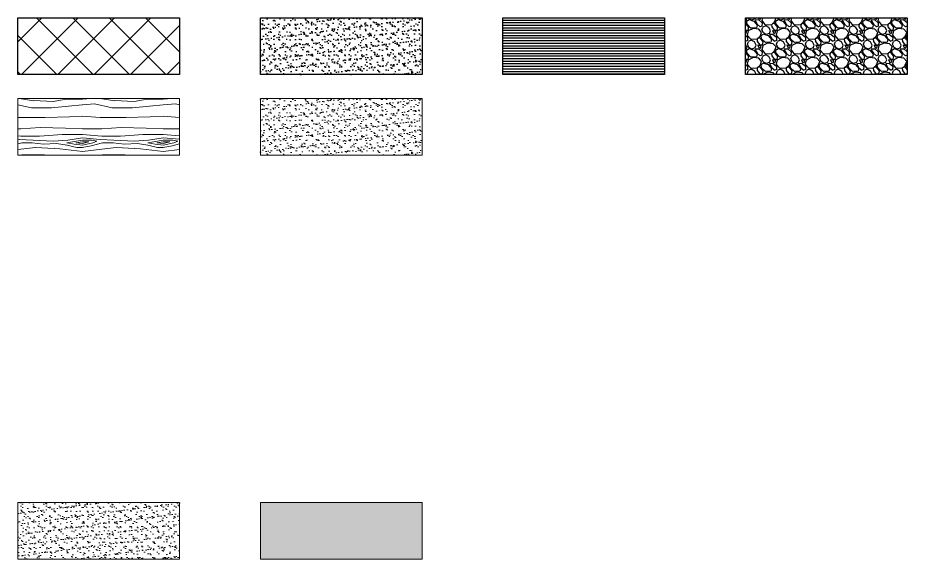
# Paper-space layout 'Référence' of a CAD drawing. Header units: millimetres. Extents: x -242 to 862, y -78 to 1542.
# Drawn here: x 312 to 862, y 779 to 1114 of the extents above; entities that cross this region are included whole.
import ezdxf

# ---------------------------------------------------------------- set-up
doc = ezdxf.new("R2010")
doc.units = ezdxf.units.MM
doc.layers.get('0').update_dxf_attribs({"lineweight": 13})
for name, color, linetype, lineweight in [('1 - BETON', 251, 'Continuous', 25), ('1 - Bois', 44, 'Continuous', 13), ('1 - Joint', 7, 'Continuous', 13)]:
    doc.layers.add(name, color=color, linetype=linetype, lineweight=lineweight)
pattern_1 = [(37.5, (-1448.3234, -1272.9257), (-0.160003, 4.8941324), [0, -3.8608, 0, -4.318, 0, -4.1275]), (7.5, (-1448.3234, -1272.926), (4.495233, 7.168251), [0, -2.0828, 0, -3.4798, 0, -1.3335]), (327.5, (-1451.4476, -1272.9257), (7.909924, 0.014372), [0, -1.27, 0, -4.572, 0, -5.969]), (317.5, (-1451.4476, -1272.926), (7.635565, 2.229293), [0, -0.635, 0, -2.9972, 0, -3.429])]

# ---------------------------------------------------------------- blocks, each defined once
blk = doc.blocks.new('Référence Calque - Cote - Hachure')
at = {"layer": '1 - BETON'}
h = blk.add_hatch(dxfattribs=at)
h.set_pattern_fill('ANSI37', color=256, scale=5, style=0)
h.set_pattern_definition([(45, (-1448.323, -1222.926), (-11.22532, 11.22532), []), (135, (-1448.323, -1222.926), (-11.22532, -11.22532), [])])
h.paths.add_polyline_path([(650, -285.06), (550, -285.06), (550, -250), (650, -250)])
h = blk.add_hatch(dxfattribs=at)
h.set_pattern_fill('AR-SAND', color=256, scale=0.1, style=0)
h.set_pattern_definition([(37.5, (-1448.3234, -1222.9257), (-0.160003, 4.8941324), [0, -3.8608, 0, -4.318, 0, -4.1275]), (7.5, (-1448.3234, -1222.926), (4.495233, 7.168251), [0, -2.0828, 0, -3.4798, 0, -1.3335]), (327.5, (-1451.4476, -1222.9257), (7.909924, 0.014372), [0, -1.27, 0, -4.572, 0, -5.969]), (317.5, (-1451.4476, -1222.926), (7.635565, 2.229293), [0, -0.635, 0, -2.9972, 0, -3.429])])
h.paths.add_polyline_path([(800, -285.06), (700, -285.06), (700, -250), (800, -250)])
h = blk.add_hatch(dxfattribs=at)
h.set_pattern_fill('ANSI31', color=256, scale=0.5, angle=135, style=0)
h.set_pattern_definition([(180, (-1448.3234, -1122.9257), (-3e-16, -1.5875), [])])
h.paths.add_polyline_path([(950, -285.06), (850, -285.06), (850, -250), (950, -250)])
h = blk.add_hatch(dxfattribs=at)
h.set_pattern_fill('GRAVEL', color=256, scale=0.5, angle=135, style=0)
h.set_pattern_definition([(3.01279, (22.8828, -1213.5414), (152.66435406, 8.9802561), [1.70861, -169.15242]), (319.96974, (24.5891, -1213.45156), (-116.74333004, 98.78281678), [2.93202, -290.27024]), (267.51045, (26.83414, -1215.3374), (8.98025605, 188.58537855), [2.06741, -204.67361]), (42.27369, (32.5815, -1216.59465), (-188.58537856, -170.62486628), [2.67002, -264.33219]), (67.833654, (34.55716, -1214.7986), (-62.86179284, -152.66435406), [2.61817, -259.19904]), (132.27369, (35.545, -1212.3739), (170.62486628, -188.58537856), [2.67002, -264.33219]), (172.69424, (33.74894, -1210.39827), (206.54589079, -26.94076835), [3.53097, -349.56558]), (207.25533, (30.24664, -1209.94926), (-260.42742752, -134.7038418), [3.3336, -330.02628]), (256.429566, (27.28316, -1211.4759), (-44.9012806, -188.58537855), [2.679065, -265.22773]), (310.23636, (26.6545, -1214.0802), (-89.8025612, 107.7630735), [3.05857, -149.86968]), (357.397438, (28.6302, -1216.41504), (206.54589078, -8.98025611), [3.95539, -391.58386]), (273.814075, (23.7809, -1207.6144), (8.9802561, -116.7433296), [1.35002, -133.65283]), (306.469234, (23.87066, -1208.9614), (-98.78281736, 134.7038418), [2.56841, -254.273195]), (0, (25.397, -1211.027), (8.980256, 8.980256), [1.79605, -16.16447]), (338.19859, (24.9483, -1212.7331), (-62.8617928, 26.9407684), [0.96721, -95.75311]), (66.80141, (25.8463, -1213.0923), (-17.9605122, -35.9210245), [1.36783, -67.02376]), (165.96376, (26.3851, -1211.8351), (-44.9012806, 8.980256), [2.2216, -71.83149]), (296.56505, (24.23, -1211.2963), (-8.980256, 26.940768), [1.60644, -38.55449]), (151.38954, (31.05486, -1218.3009), (-116.74332957, 62.86179285), [2.25044, -222.79413]), (205.346176, (29.0792, -1217.2233), (134.7038418, 62.86179284), [1.88799, -186.91108]), (68.19859, (22.4338, -1213.0923), (-26.9407684, -62.8617928), [1.9344, -94.78592]), (118.61046, (23.15224, -1211.2963), (62.86179286, -116.74332957), [2.25044, -222.79413]), (114.44395, (36.6226, -1212.7331), (26.9407684, -62.8617928), [2.17018, -106.33867]), (69.77514, (35.7246, -1210.7575), (-53.88153665, -143.68409797), [1.81836, -180.01797]), (201.80141, (31.3243, -1204.0223), (-62.8617928, -26.9407684), [1.9344, -94.78592]), (152.354025, (29.5282, -1204.7407), (152.66435406, -80.82230508), [2.12891, -210.76188]), (204.44395, (35.7246, -1208.4226), (62.8617928, 26.9407684), [1.08509, -107.42376]), (236.30993, (31.863, -1204.561), (-26.9407684, -44.9012806), [0.64757, -64.10997]), (300.96376, (31.504, -1205.1), (-17.960512, 35.9210245), [2.61817, -49.74527]), (321.009006, (32.8509, -1207.345), (-98.78281734, 80.82230508), [2.426335, -240.20682]), (78.69007, (27.1934, -1211.027), (-8.980256, -26.940768), [1.83162, -43.95888]), (128.157227, (27.55256, -1209.23084), (-134.70384182, 170.6248663), [3.19778, -316.580045]), (195.9454, (25.5769, -1206.7164), (98.7828173, 26.9407684), [1.30754, -129.44696]), (225, (24.32, -1207.076), (-2e-15, -17.96051), [0.762, -11.938]), (255.25644, (32.7611, -1207.794), (26.94076837, 98.78281733), [1.76433, -174.6697]), (183.01279, (32.3121, -1209.5002), (-152.66435406, -8.9802561), [3.41721, -167.44381]), (135, (28.9, -1209.68), (-17.96051, 2e-15), [3.302, -9.398]), (100.304846, (26.5647, -1207.345), (-26.94076845, 152.66435404), [2.00805, -198.79658]), (29.0546, (26.2055, -1205.3693), (44.9012806, 26.9407684), [1.84915, -90.60825]), (342.645975, (27.82197, -1204.4713), (260.4274275, -80.8223051), [3.01073, -298.06232]), (310.42608, (30.69565, -1205.36933), (107.76307345, -125.7235857), [3.18515, -315.32923])])
h.paths.add_polyline_path([(1100, -285.06), (1000, -285.06), (1000, -250), (1100, -250)])
at = {"layer": '1 - Bois'}
h = blk.add_hatch(dxfattribs=at)
h.set_pattern_fill('355', color=256, scale=50, style=0, pattern_type=2)
h.set_pattern_definition([(349.6952, (-1432.8234, -1184.4257), (300.000048, -49.999744), [5.59015, -553.4268]), (0, (-1427.323, -1185.426), (50, 50), [5.5, -44.5]), (18.4349, (-1421.823, -1185.426), (100.00002, 49.99992), [4.7434, -153.3704]), (172.875, (-1417.3234, -1183.926), (350.000019, -49.999914), [4.03115, -399.08175]), (174.8056, (-1421.3234, -1183.4257), (500.0000335, -49.999761), [5.5227, -546.74535]), (194.0362, (-1426.823, -1182.926), (-150.00003, -49.9999), [6.1846, -199.9706]), (9.4623, (-1428.823, -1184.426), (250.00004, 49.999907), [3.0414, -301.09675]), (353.6598, (-1425.8234, -1183.9257), (-399.99997, 50.000079), [4.5277, -448.24155]), (185.7106, (-1421.3234, -1184.4257), (-449.999971, -50.000066), [5.02495, -497.46885]), (168.6901, (-1426.323, -1184.926), (200.000038, -49.99988), [2.5495, -252.40145]), (354.8056, (-1437.3234, -1184.9257), (-500.0000335, 49.999761), [5.5227, -546.74535]), (348.6901, (-1431.823, -1185.426), (-200.000038, 49.99988), [5.099, -249.85195]), (0, (-1426.823, -1186.426), (50, 50), [6, -44]), (20.556, (-1420.8234, -1186.426), (250.000092, 99.9998), [4.272, -422.9282]), (3.8141, (-1416.8234, -1184.9257), (699.999967, 50.000306), [7.51665, -744.14815]), (354.8056, (-1409.3234, -1184.4257), (-500.0000335, 49.999761), [5.5227, -546.74535]), (0, (-1403.823, -1184.926), (50, 50), [5.5, -44.5]), (5.1944, (-1448.3234, -1184.9257), (500.0000335, 49.999761), [5.5227, -546.74535]), (354.8056, (-1442.8234, -1184.4257), (-500.0000335, 49.999761), [5.5227, -546.74535]), (0, (-1448.323, -1183.926), (50, 50), [3, -47]), (5.1944, (-1445.3234, -1183.9257), (500.0000335, 49.999761), [5.5227, -546.74535]), (0, (-1439.823, -1183.426), (50, 50), [5, -45]), (10.3048, (-1434.8234, -1183.4257), (-300.000048, -49.999744), [5.59015, -553.4268]), (5.1944, (-1429.3234, -1182.4257), (500.0000335, 49.999761), [5.5227, -546.74535]), (354.8056, (-1423.8234, -1181.9257), (-500.0000335, 49.999761), [5.5227, -546.74535]), (354.8056, (-1418.3234, -1182.4257), (-500.0000335, 49.999761), [5.5227, -546.74535]), (351.8699, (-1412.8234, -1182.926), (-299.999989, 49.999968), [7.07105, -346.4823]), (0, (-1405.823, -1183.926), (50, 50), [7.5, -42.5]), (347.4712, (-1407.8234, -1213.9257), (250.000016, -49.99998), [4.60975, -456.36745]), (354.2894, (-1403.3234, -1214.9257), (-449.999971, 50.000066), [5.02495, -497.46885]), (8.1301, (-1407.8234, -1213.926), (299.999989, 49.999968), [3.53555, -350.01785]), (9.4623, (-1404.323, -1213.426), (250.00004, 49.999907), [6.08275, -298.05535]), (0, (-1448.323, -1212.426), (50, 50), [6, -44]), (350.5377, (-1442.323, -1212.426), (-250.00004, 49.999907), [3.0414, -301.09675]), (201.8014, (-1439.323, -1212.926), (150.000014, 49.999996), [2.6926, -266.56565]), (192.9946, (-1441.8234, -1213.9257), (450.0000384, 99.999879), [6.67085, -660.41235]), (352.875, (-1402.3234, -1213.926), (-350.000019, 49.999914), [4.03115, -399.08175]), (7.125, (-1402.3234, -1213.926), (350.000019, 49.999914), [4.03115, -399.08175]), (0, (-1448.323, -1213.426), (50, 50), [4, -46]), (194.0362, (-1444.323, -1213.426), (-150.00003, -49.9999), [4.1231, -202.0322]), (356.6335, (-1437.3234, -1211.9257), (-799.999966, 50.000548), [8.5147, -842.95465]), (357.7094, (-1428.8234, -1212.4257), (-1200.0000065, 49.9997877), [12.51, -1238.4896]), (3.1798, (-1416.3234, -1212.9257), (850.000025, 49.999552), [9.0139, -892.37395]), (9.4623, (-1407.323, -1212.426), (250.00004, 49.999907), [9.12415, -295.014]), (10.3048, (-1448.3234, -1216.9257), (-300.000048, -49.999744), [5.59015, -553.4268]), (15.9454, (-1442.8234, -1215.926), (-200.000006, -49.999994), [7.2801, -356.7254]), (0, (-1435.823, -1213.926), (50, 50), [6.5, -43.5]), (351.8699, (-1429.3234, -1213.926), (-299.999989, 49.999968), [7.07105, -346.4823]), (3.5763, (-1422.3234, -1214.9257), (750.0000327, 49.999536), [8.0156, -793.54535]), (351.2538, (-1414.3234, -1214.4257), (349.999967, -50.00021), [6.57645, -651.07085]), (345.9638, (-1407.823, -1215.426), (-150.00003, 49.9999), [6.1847, -199.9706]), (0, (-1401.823, -1216.926), (50, 50), [3.5, -46.5]), (174.8056, (-1437.3234, -1211.9257), (500.0000335, -49.999761), [11.04535, -541.2227]), (355.2364, (-1448.3234, -1208.9257), (-550.000047, 49.999577), [12.0416, -590.03815]), (0, (-1436.323, -1209.926), (50, 50), [11.5, -38.5]), (4.0856, (-1424.8234, -1209.9257), (650.0000075, 49.9998066), [14.03565, -687.74775]), (0, (-1410.823, -1208.926), (50, 50), [12.5, -37.5]), (7.125, (-1448.3234, -1219.426), (350.000019, 49.999914), [12.0934, -391.0195]), (6.3402, (-1436.3234, -1217.9257), (399.99997, 50.000079), [9.0554, -443.71385]), (357.5104, (-1427.3234, -1216.9257), (-1099.999974, 50.0008933), [11.51085, -1139.5756]), (353.4802, (-1415.8234, -1217.4257), (-1299.9999895, 149.9999763), [17.6139, -1743.7776]), (3.0128, (-1448.3234, -1186.9257), (900.0000006, 50.0002052), [9.51315, -941.80175]), (351.8699, (-1438.8234, -1186.426), (-299.999989, 49.999968), [10.6066, -342.9468]), (357.6141, (-1428.3234, -1187.9257), (-1150.0000262, 49.9991385), [12.0104, -1189.0308]), (10.6197, (-1416.3234, -1188.4257), (-549.9999202, -100.000404), [8.1394, -805.8016]), (0, (-1408.323, -1186.926), (50, 50), [10, -40]), (356.8202, (-1448.3234, -1180.9257), (-850.000025, 49.999552), [9.0139, -892.37395]), (6.009, (-1439.3234, -1181.4257), (-499.9999875, -49.999966), [9.5525, -945.69615]), (6.7098, (-1429.8234, -1180.4257), (-450.00005, -49.999694), [8.5586, -847.3035]), (354.2894, (-1421.3234, -1179.4257), (-449.999971, 50.000066), [10.0499, -492.4439]), (347.9052, (-1411.3234, -1180.4257), (-449.99993, 100.0003367), [7.1589, -708.73215]), (9.4623, (-1404.323, -1181.926), (250.00004, 49.999907), [6.08275, -298.05535]), (3.8141, (-1448.3234, -1190.4257), (699.999967, 50.000306), [7.51665, -744.14815]), (347.1957, (-1440.8234, -1189.9257), (-649.9998923, 150.0003694), [11.2805, -1116.7709]), (0, (-1429.823, -1192.426), (50, 50), [12.5, -37.5]), (5.4403, (-1417.3234, -1192.4257), (-550.0000156, -49.9996686), [10.5475, -1044.20365]), (6.7098, (-1406.8234, -1191.4257), (-450.00005, -49.999694), [8.5586, -847.3035]), (0, (-1448.323, -1177.426), (50, 50), [8.5, -41.5]), (8.1301, (-1439.8234, -1177.426), (299.999989, 49.999968), [14.14215, -339.41125]), (357.6141, (-1425.8234, -1175.4257), (-1150.0000262, 49.9991385), [12.0104, -1189.0308]), (354.4725, (-1413.8234, -1175.9257), (1050.000086, -99.999269), [15.5724, -1541.66875]), (6.8428, (-1448.3234, -1222.9257), (-849.9999683, -100.0003999), [12.5897, -1246.37815]), (0, (-1435.823, -1221.426), (50, 50), [14, -36]), (356.3478, (-1421.8234, -1221.4257), (-1550.0000471, 99.99936493), [23.5478, -2331.23455]), (0, (-1448.323, -1205.426), (50, 50), [12, -38]), (4.7636, (-1436.3234, -1205.4257), (550.000047, 49.999577), [12.0416, -590.03815]), (358.1524, (-1424.3234, -1204.4257), (-1500.0000232, 49.999717), [15.50805, -1535.2982]), (357.2737, (-1408.8234, -1204.9257), (-1000.0000147, 49.999801), [10.5119, -1040.6779]), (354.8056, (-1448.3234, -1197.4257), (-500.0000335, 49.999761), [11.04535, -541.2227]), (0, (-1437.323, -1198.426), (50, 50), [16, -34]), (1.9092, (-1421.3234, -1198.4257), (1449.9999516, 50.001212), [15.00835, -1485.82475]), (3.5763, (-1406.3234, -1197.9257), (750.0000327, 49.999536), [8.0156, -793.54535])])
h.paths.add_polyline_path([(650, -335.06), (550, -335.06), (550, -300), (650, -300)])
h = blk.add_hatch(dxfattribs=at)
h.set_pattern_fill('AR-SAND', color=256, scale=0.1, style=0)
h.set_pattern_definition(pattern_1)
h.paths.add_polyline_path([(800, -335.06), (700, -335.06), (700, -300), (800, -300)])
at = {"layer": '1 - Joint'}
h = blk.add_hatch(dxfattribs=at)
h.set_pattern_fill('AR-SAND', color=256, scale=0.1, style=0)
h.set_pattern_definition(pattern_1)
h.paths.add_polyline_path([(650, -585.06), (550, -585.06), (550, -550), (650, -550)])
blk.add_hatch(color=256, dxfattribs=at).paths.add_polyline_path([(800, -585.06), (700, -585.06), (700, -550), (800, -550)])
at = {"layer": '1 - BETON'}
for points in [[(650, -285.06), (550, -285.06), (550, -250), (650, -250)], [(800, -285.06), (700, -285.06), (700, -250), (800, -250)], [(950, -285.06), (850, -285.06), (850, -250), (950, -250)], [(1100, -285.06), (1000, -285.06), (1000, -250), (1100, -250)]]:
    blk.add_lwpolyline(points, close=True, dxfattribs=at)
at = {"layer": '1 - Bois'}
for points in [[(650, -335.06), (550, -335.06), (550, -300), (650, -300)], [(800, -335.06), (700, -335.06), (700, -300), (800, -300)]]:
    blk.add_lwpolyline(points, close=True, dxfattribs=at)
at = {"layer": '1 - Joint'}
for points in [[(650, -585.06), (550, -585.06), (550, -550), (650, -550)], [(800, -585.06), (700, -585.06), (700, -550), (800, -550)]]:
    blk.add_lwpolyline(points, close=True, dxfattribs=at)

psp = doc.layouts.new('Référence')

# ---------------------------------------------------------------- block references
psp.add_blockref('Référence Calque - Cote - Hachure', (-237.95, 1363.67))

doc.saveas('drawing.dxf')
